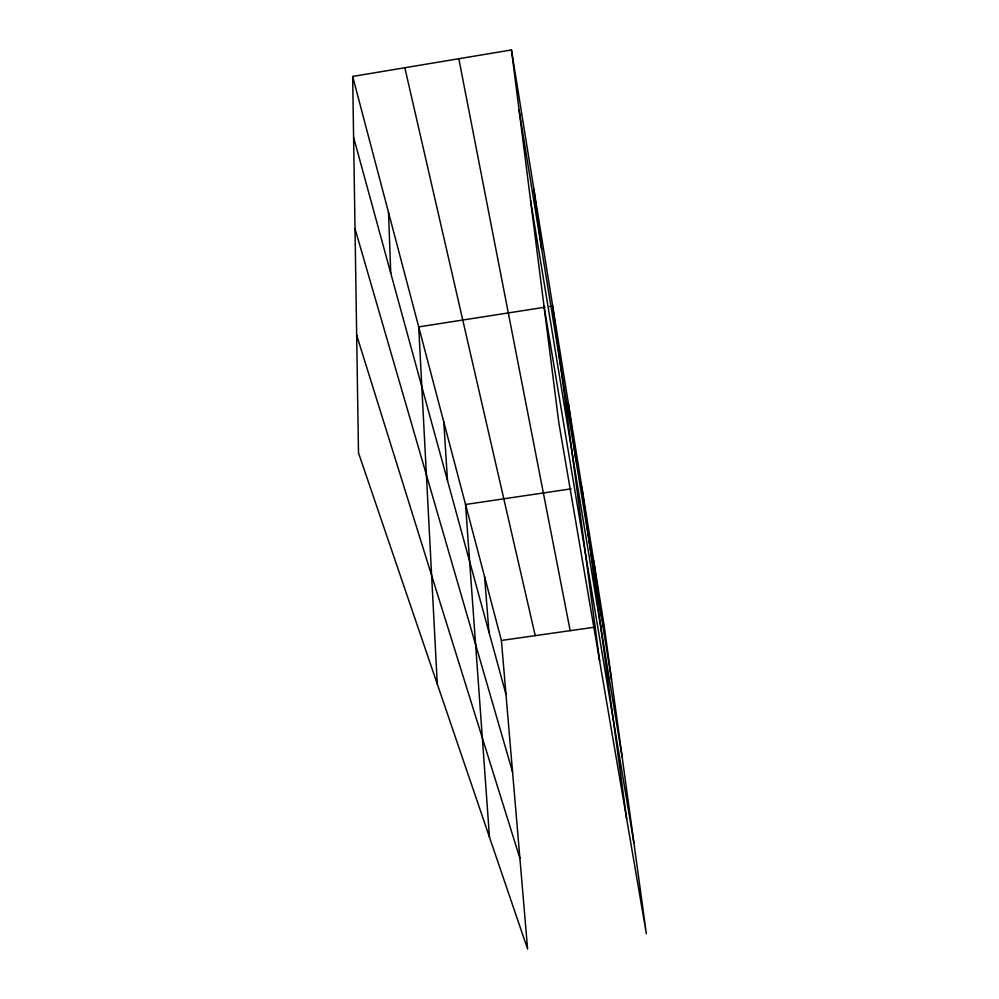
<?xml version="1.0" encoding="UTF-8"?>
<svg xmlns="http://www.w3.org/2000/svg" width="999" height="999" viewBox="0 0 999 999"><rect width="100%" height="100%" fill="white"/><g stroke="black" fill="none" stroke-linecap="round" stroke-linejoin="round"><path stroke-width="1.5" d="M352.659 76.448L501.398 640.446L527.597 949.05L358.491 452.847L352.659 76.448L511.451 49.95L604.195 625.836L646.341 933.728L558.803 422.614L511.451 49.95M545.042 307.205L418.706 326.898L437.275 684.015M549.625 306.493L552.684 306.019L599.662 661.163M571.091 488.848L465.534 504.483L489.485 837.237M501.398 640.446L595.329 627.097M601.248 626.261L604.195 625.836M356.668 335.152L519.892 858.291M355.02 228.746L512.549 771.902M353.609 137.4L505.956 694.218M404.832 67.745L535.227 635.639M458.816 58.729L570.179 630.669M543.98 305.944L633.94 843.131M530.594 200.574L622.14 756.942M519.105 110.202L611.538 679.445M593.743 560.876L601.248 616.083M581.88 487.25L626.66 818.855M568.331 403.109L576.111 461.301M533.841 189.011L541.683 249.226M484.577 576.698L488.961 632.092M443.793 422.003L447.49 480.494M388.511 212.387L390.746 273.114"/></g></svg>
